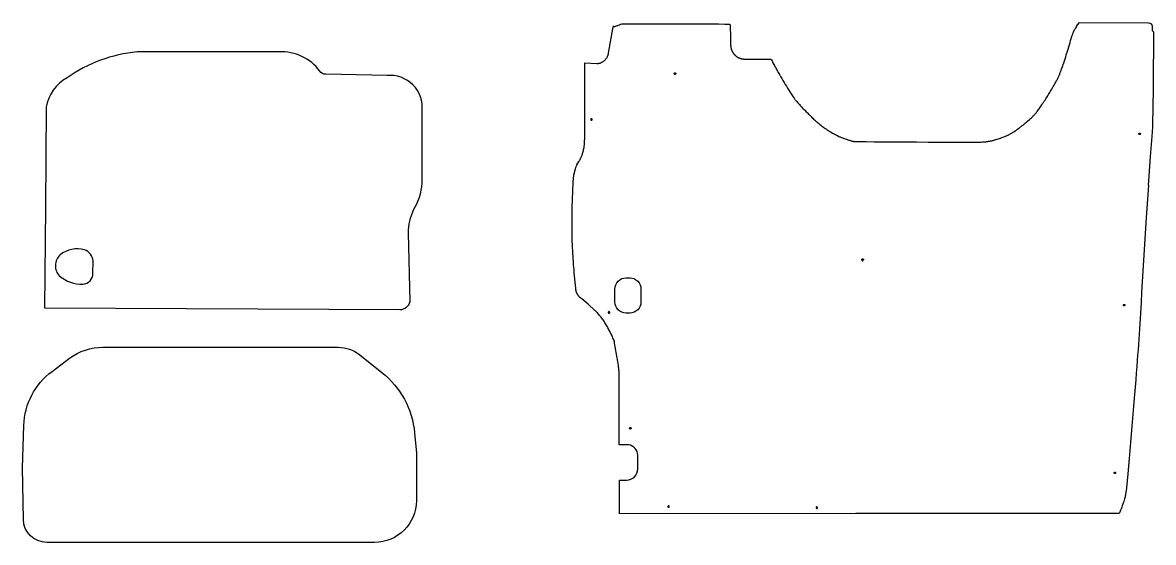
# Model space of a CAD drawing. Extents: x 5801 to 10830, y -233 to 5920.
# Drawn here: x 5801 to 8838, y -233 to 1163 of the extents above; entities that cross this region are included whole.
import ezdxf

# ---------------------------------------------------------------- set-up
doc = ezdxf.new("R2010")
doc.units = 0
doc.layers.add('Default_Layer', color=1, linetype='CONTINUOUS')

msp = doc.modelspace()

# ---------------------------------------------------------------- linework, layer by layer
at = {"layer": 'Default_Layer'}
for points in [[(7386.6, 1151.8), (7388.1, 1152.1), (7389.3, 1152.4), (7390.5, 1152.7), (7391.6, 1153), (7392.7, 1153.3), (7393.9, 1153.7), (7396.1, 1154.5), (7398.3, 1155.3), (7399.5, 1155.7), (7400.8, 1156.3), (7403.8, 1157.5), (7406.9, 1158.8), (7410, 1160), (7454.1, 1159.9), (7503.6, 1159.8), (7604.9, 1159.6), (7649.9, 1159.5), (7669.5, 1159.5), (7686.6, 1159.4), (7700.7, 1159.3), (7700.7, 1159.3), (7701, 1154.1), (7701.3, 1148.2), (7701.6, 1140.7), (7701.8, 1136.5), (7701.9, 1132), (7702.1, 1127.3), (7702.2, 1122.5), (7702.4, 1117.6), (7702.5, 1112.6), (7702.5, 1107.7), (7702.5, 1102.8), (7702.6, 1101.8), (7702.6, 1100.8), (7702.6, 1099.9), (7702.7, 1098.9), (7702.8, 1098), (7703, 1097.1), (7703.1, 1096.1), (7703.3, 1095.2), (7703.5, 1094.3), (7703.7, 1093.4), (7704, 1092.5), (7704.2, 1091.6), (7704.5, 1090.8), (7704.8, 1089.9), (7705.1, 1089), (7705.5, 1088.2), (7705.9, 1087.4), (7706.2, 1086.5), (7706.6, 1085.7), (7707.1, 1084.9), (7707.5, 1084.1), (7708, 1083.4), (7708.4, 1082.6), (7708.9, 1081.8), (7709.5, 1081.1), (7710, 1080.4), (7710.5, 1079.7), (7711.1, 1079), (7711.7, 1078.3), (7712.3, 1077.6), (7712.9, 1076.9), (7713.5, 1076.3), (7714.2, 1075.7), (7714.8, 1075.1), (7715.5, 1074.5), (7716.2, 1073.9), (7716.9, 1073.3), (7717.6, 1072.8), (7718.3, 1072.2), (7719.1, 1071.7), (7719.8, 1071.2), (7720.6, 1070.8), (7721.4, 1070.3), (7722.2, 1069.9), (7723, 1069.4), (7723.8, 1069), (7724.6, 1068.6), (7725.4, 1068.3), (7726.3, 1067.9), (7727.1, 1067.6), (7728, 1067.3), (7728.9, 1067), (7729.8, 1066.7), (7730.7, 1066.5), (7731.6, 1066.3), (7732.5, 1066.1), (7733.4, 1065.9), (7734.3, 1065.7), (7735.3, 1065.6), (7736.2, 1065.5), (7737.2, 1065.4), (7738.1, 1065.3), (7739.1, 1065.3), (7740, 1065.3), (7762.3, 1065.1), (7781.6, 1064.9), (7798, 1064.8), (7811.7, 1064.7), (7812.4, 1063.3), (7813.7, 1060.7), (7816.2, 1055.6), (7818.7, 1050.6), (7820, 1048.1), (7821.3, 1045.6), (7822.5, 1043.1), (7823.9, 1040.6), (7825.3, 1038), (7826.8, 1035.3), (7828.3, 1032.5), (7830, 1029.6), (7833.3, 1023.9), (7836.5, 1018.3), (7839.6, 1013), (7842.7, 1007.7), (7845.8, 1002.5), (7849, 997.3), (7852.1, 992.2), (7855.3, 987.1), (7858.5, 982.1), (7861.8, 977), (7863.4, 974.5), (7865.1, 971.9), (7866.8, 969.2), (7868.5, 966.6), (7870.3, 963.9), (7872.1, 961.3), (7873, 960), (7874, 958.7), (7874.9, 957.4), (7875.9, 956.2), (7876.9, 954.9), (7877.9, 953.6), (7879, 952.3), (7880.1, 951), (7882.4, 948.3), (7884.8, 945.6), (7887.2, 943), (7889.5, 940.4), (7893.7, 935.9), (7895.7, 933.8), (7897.6, 931.8), (7899.6, 929.7), (7901.6, 927.7), (7905.6, 923.7), (7907.6, 921.7), (7909.6, 919.7), (7911.8, 917.5), (7914.1, 915.2), (7918.6, 910.7), (7920.9, 908.4), (7923.1, 906.2), (7925.2, 904.2), (7927.4, 902.2), (7929.5, 900.3), (7931.6, 898.4), (7933.7, 896.5), (7935.9, 894.7), (7938, 892.8), (7940.2, 891), (7942.4, 889.3), (7944.7, 887.5), (7946.9, 885.8), (7949.2, 884.1), (7951.5, 882.5), (7953.9, 880.8), (7956.2, 879.2), (7958.6, 877.6), (7961, 876.1), (7963.4, 874.5), (7966.1, 872.9), (7969.2, 870.9), (7972.7, 868.8), (7976.3, 866.7), (7979.8, 864.6), (7981.6, 863.6), (7983.3, 862.7), (7984.9, 861.8), (7986.4, 861), (7987.8, 860.3), (7989.1, 859.7), (7993.4, 857.7), (7995.2, 856.9), (7996.9, 856.1), (7998.7, 855.4), (8000.5, 854.7), (8002.5, 854), (8004.8, 853.2), (8005.8, 852.8), (8007.1, 852.4), (8010.1, 851.3), (8013.7, 849.9), (8015.6, 849.2), (8017.6, 848.5), (8019.7, 847.8), (8021.7, 847.1), (8023.8, 846.4), (8025.8, 845.8), (8027.7, 845.3), (8028.6, 845.1), (8029.5, 844.9), (8030.4, 844.7), (8031.3, 844.5), (8032.1, 844.4), (8032.8, 844.2), (8033.4, 844.2), (8034.5, 844.2), (8037.8, 844.1), (8042.8, 844), (8049.3, 843.8), (8057.1, 843.7), (8066.2, 843.6), (8087.8, 843.4), (8113, 843.2), (8141, 843), (8170.9, 842.8), (8201.7, 842.7), (8232.5, 842.5), (8262.4, 842.4), (8290.5, 842.2), (8315.9, 842.1), (8337.6, 842.1), (8354.8, 842.1), (8366.5, 842.1), (8370, 842.1), (8371.8, 842.2), (8375.3, 842.3), (8378.9, 842.6), (8382.5, 842.9), (8384.3, 843.1), (8386.1, 843.2), (8387.9, 843.4), (8389.7, 843.7), (8391.4, 843.9), (8393.2, 844.2), (8395, 844.4), (8396.7, 844.7), (8398.5, 845), (8400.2, 845.4), (8402, 845.7), (8403.7, 846.1), (8405.5, 846.6), (8407.2, 847), (8409, 847.5), (8410.8, 848), (8412.6, 848.5), (8414.3, 849), (8417.8, 850.1), (8421.1, 851.1), (8424.3, 852.2), (8427.4, 853.3), (8430.4, 854.3), (8433.3, 855.3), (8436.3, 856.4), (8439.2, 857.5), (8440.7, 858.1), (8442.2, 858.7), (8443.6, 859.3), (8445.1, 860), (8446.5, 860.6), (8447.9, 861.3), (8449.3, 862), (8450.7, 862.7), (8452.1, 863.4), (8453.6, 864.3), (8455.1, 865.2), (8456.7, 866.1), (8458.3, 867.1), (8460, 868.1), (8461.6, 869.2), (8463.3, 870.3), (8466.6, 872.5), (8470, 874.8), (8473.2, 877.2), (8476.4, 879.4), (8477.9, 880.5), (8479.4, 881.7), (8480.9, 882.9), (8482.5, 884.1), (8485.5, 886.5), (8488.5, 888.9), (8491.4, 891.4), (8494.3, 893.8), (8497.1, 896.2), (8499.7, 898.5), (8504.9, 903.1), (8507.6, 905.5), (8510.2, 907.8), (8512.7, 910.2), (8513.9, 911.4), (8515.1, 912.6), (8516.3, 913.8), (8517.4, 914.9), (8518.5, 916.1), (8519.6, 917.3), (8520.6, 918.4), (8521.6, 919.6), (8522.5, 920.8), (8523.5, 922), (8524.4, 923.2), (8525.3, 924.5), (8527.1, 926.9), (8528.9, 929.5), (8530.6, 932), (8532.4, 934.5), (8534.2, 937), (8538.1, 942.5), (8540.3, 945.6), (8542.6, 948.7), (8544.8, 951.9), (8547, 955.1), (8549.1, 958.2), (8551, 961.2), (8552.8, 964), (8554.6, 966.9), (8556.4, 969.9), (8558.1, 972.8), (8559.8, 975.7), (8561.5, 978.7), (8564.9, 984.6), (8566.7, 987.8), (8568.8, 991.3), (8571, 995.2), (8573.3, 999.2), (8575.6, 1003.4), (8576.8, 1005.5), (8577.9, 1007.5), (8579, 1009.6), (8580, 1011.6), (8581, 1013.6), (8582, 1015.5), (8582.8, 1017.4), (8583.7, 1019.3), (8584.5, 1021.3), (8585.3, 1023.2), (8586.1, 1025.1), (8586.9, 1027.1), (8587.7, 1029), (8588.4, 1031), (8589.9, 1034.9), (8591.3, 1038.9), (8594.1, 1046.8), (8595.6, 1051), (8597.2, 1055.6), (8598.8, 1060.6), (8600.5, 1065.8), (8602.2, 1071.2), (8603.9, 1076.5), (8607.1, 1086.9), (8608.7, 1092.2), (8610.4, 1097.9), (8612.1, 1103.9), (8613.8, 1109.7), (8615.4, 1115.2), (8616.8, 1120), (8618, 1123.9), (8618.5, 1125.4), (8618.8, 1126.6), (8620.2, 1130.7), (8621, 1132.8), (8621.7, 1134.9), (8622.5, 1136.9), (8622.9, 1137.8), (8623.3, 1138.7), (8623.7, 1139.6), (8624.1, 1140.4), (8624.5, 1141.2), (8624.9, 1141.9), (8626.9, 1145.3), (8629, 1148.6), (8631.5, 1152.7), (8634.1, 1156.8), (8639.5, 1163.2), (8824.3, 1162.9, -0.40666), (8834.3, 1153.1), (8834.6, 1142.2), (8837.7, 1138.2), (8837.6, 1106.2), (8837.6, 1079.1), (8837.5, 1051.9), (8837.4, 1038.4), (8837.4, 1024.8), (8837.3, 1011.3), (8837.2, 997.7), (8837.1, 984.1), (8835.1, 889.3), (8835, 885.9), (8834.9, 884.2), (8834.9, 882.5), (8833.1, 857.2), (8829.4, 803.9), (8825.7, 750.9), (8824, 726.9), (8824, 726.9), (8824.1, 726.9), (8824.1, 726.9), (8824.2, 726.9), (8822.6, 701.6), (8818.7, 640), (8809.6, 495.3), (8807.9, 467.1), (8806.1, 439), (8804.5, 410.8), (8802.8, 382.7), (8801, 354.5), (8800.1, 340.5), (8799.2, 326.4), (8798.3, 312.3), (8797.3, 298.3), (8796.4, 284.2), (8795.4, 270.1), (8794.3, 255.4), (8793, 239.3), (8791.7, 222), (8790.2, 203.6), (8788.6, 184.4), (8787, 164.3), (8783.5, 122.5), (8779.8, 79.2), (8776.1, 35.5), (8772.5, -7.4), (8769.1, -48.5), (8765.6, -86.1), (8765.6, -86.7), (8762.7, -104.4), (8762.6, -105.8), (8762.5, -106.5), (8762.3, -107.2), (8762.1, -108.1), (8761.6, -110), (8760.9, -112.7), (8760, -115.9), (8759, -119.4), (8757.9, -123), (8756.9, -126.4), (8756.4, -127.9), (8755.9, -129.4), (8755, -132.1), (8754, -134.9), (8752.9, -137.7), (8751.8, -140.5), (8749.6, -146.1), (8748.5, -148.9), (8747.5, -151.7), (8746.6, -153.2), (8745.7, -154.6), (8039.1, -155.2), (7404.1, -155.8), (7403.8, -68.3), (7403.8, -65.2), (7423.3, -65.2, 0.414214), (7453.3, -35.2), (7453.3, -0.2, 0.052098), (7452.7, 6, 0.354467), (7423.3, 29.8), (7403.5, 29.8), (7402.7, 227.5), (7402.5, 230), (7402.2, 232.6), (7402, 235.1), (7401.7, 237.6), (7401.4, 240.1), (7401.1, 242.6), (7400.4, 247.7), (7399.6, 252.7), (7398.8, 257.7), (7398, 262.7), (7397.2, 267.7), (7396.3, 272.7), (7395.4, 277.7), (7393.6, 287.7), (7392.7, 292.7), (7391.9, 297.8), (7391, 302.8), (7390.2, 307.8), (7389, 310.6), (7387.8, 313.4), (7386.5, 316.2), (7385.3, 319), (7384, 321.8), (7382.7, 324.5), (7381.4, 327.3), (7380, 330.1), (7378.6, 332.8), (7377.2, 335.6), (7375.8, 338.3), (7374.4, 341), (7372.9, 343.7), (7371.4, 346.4), (7369.8, 349.1), (7368.3, 351.7), (7366.7, 354.3), (7365, 356.9), (7363.4, 359.5), (7361.7, 362.1), (7359.9, 364.6), (7358.1, 367.1), (7356.3, 369.6), (7354.5, 372), (7352.6, 374.4), (7350.6, 376.8), (7348.7, 379.2), (7346.6, 381.5), (7344.6, 383.8), (7342.4, 386), (7341.4, 387.1), (7340.3, 388.2), (7339.2, 389.3), (7338.1, 390.4), (7319.8, 407.2), (7302.8, 421.7), (7301.9, 422.2), (7301, 422.8), (7300.1, 423.4), (7299.3, 424), (7298.4, 424.7), (7297.6, 425.3), (7296.9, 426.1), (7296.1, 426.8), (7295.4, 427.6), (7294.7, 428.4), (7294, 429.2), (7293.3, 430), (7292.7, 430.9), (7292.1, 431.8), (7291.6, 432.7), (7291, 433.6), (7290.5, 434.5), (7290, 435.5), (7289.6, 436.5), (7289.1, 437.4), (7288.8, 438.4), (7288.4, 439.4), (7288.1, 440.4), (7287.8, 441.5), (7287.5, 442.5), (7287.3, 443.5), (7287.1, 444.6), (7286.9, 445.6), (7286.7, 446.6), (7286.6, 447.7), (7286.6, 448.7), (7286.5, 449.8), (7285.8, 457.9), (7285, 466.1), (7283.5, 482.8), (7282.7, 490.9), (7282, 498.9), (7281.3, 506.5), (7280.8, 513.7), (7280.2, 520.9), (7279.7, 528.5), (7279.2, 536.2), (7278.8, 543.9), (7278.4, 551.3), (7278, 558.1), (7277.7, 564.2), (7277.5, 569.4), (7277.3, 574), (7277.2, 578.7), (7277.1, 583.3), (7277, 587.9), (7276.8, 597.2), (7276.7, 606.4), (7276.7, 612.1), (7276.6, 619.3), (7276.6, 636.4), (7276.6, 644.9), (7276.6, 652.6), (7276.7, 658.9), (7276.7, 663.1), (7276.8, 666.1), (7276.9, 669.1), (7277, 672.1), (7277.1, 675.1), (7277.4, 681.1), (7277.7, 687), (7279.7, 735.1), (7279.8, 736.6), (7279.9, 738.1), (7280, 739.5), (7280.1, 741), (7280.2, 742.5), (7280.3, 743.9), (7280.5, 745.4), (7280.7, 746.9), (7280.9, 748.3), (7281.1, 749.8), (7281.3, 751.3), (7281.5, 752.7), (7281.8, 754.2), (7282.1, 755.6), (7282.4, 757.1), (7282.7, 758.5), (7283, 760), (7283.3, 761.4), (7283.7, 762.8), (7284, 764.3), (7284.4, 765.7), (7284.8, 767.1), (7285.2, 768.5), (7285.7, 770), (7286.1, 771.4), (7286.6, 772.8), (7287, 774.2), (7287.5, 775.6), (7288.1, 776.9), (7288.6, 778.3), (7289.1, 779.7), (7289.7, 781.1), (7295.1, 790.2), (7295.8, 791.4), (7296.5, 792.5), (7297.2, 793.6), (7297.9, 794.8), (7298.5, 795.9), (7299.1, 797.1), (7299.7, 798.3), (7300.3, 799.5), (7300.9, 800.7), (7301.4, 802), (7301.9, 803.2), (7302.4, 804.4), (7302.9, 805.7), (7303.4, 807), (7303.8, 808.2), (7304.3, 809.5), (7304.7, 810.8), (7305.1, 812.1), (7305.8, 814.7), (7306.5, 817.3), (7307.2, 819.9), (7307.8, 822.5), (7308.4, 825.1), (7308.9, 827.7), (7309.4, 830.3), (7309.4, 830.3), (7309.7, 836.1), (7310.1, 841.9), (7310.3, 844.8), (7310.4, 847.7), (7310.5, 850.6), (7310.6, 853.5), (7310.7, 856.3), (7310.7, 861.6), (7310.7, 878.8), (7310.7, 903), (7310.7, 932.1), (7310.7, 996.5), (7310.6, 1055.4), (7343.4, 1053.4), (7344.1, 1053.4), (7344.8, 1053.4), (7345.5, 1053.5), (7346.2, 1053.6), (7346.9, 1053.6), (7347.6, 1053.8), (7348.3, 1053.9), (7349, 1054), (7349.7, 1054.2), (7350.3, 1054.3), (7351, 1054.5), (7351.7, 1054.7), (7352.4, 1054.9), (7353, 1055.2), (7353.7, 1055.4), (7354.3, 1055.7), (7355.6, 1056.2), (7356.9, 1056.8), (7358.1, 1057.5), (7359.3, 1058.2), (7360.5, 1059), (7361.6, 1059.8), (7362.7, 1060.7), (7363.8, 1061.6), (7364.8, 1062.5), (7365.8, 1063.5), (7366.8, 1064.5), (7367.7, 1065.6), (7368.6, 1066.7), (7369.4, 1067.8), (7370.2, 1069), (7370.9, 1070.2), (7371.3, 1070.8), (7371.6, 1071.4), (7371.9, 1072.1), (7372.2, 1072.7), (7372.5, 1073.3), (7372.8, 1074), (7373.1, 1074.6), (7373.3, 1075.3), (7373.5, 1075.9), (7373.8, 1076.6), (7374, 1077.3), (7374.1, 1078), (7374.3, 1078.7), (7374.5, 1079.4), (7374.6, 1080.1), (7374.7, 1080.8), (7386.6, 1151.8)], [(6874, 925.9, 0.225377), (6849.4, 995.9, 0.225377), (6779.7, 1021.1), (6615.1, 1024.3, -0.234669), (6599.3, 1032.6, 0.254978), (6489.8, 1084.4), (6108.6, 1084.4, 0.131004), (5920.9, 1015, 0.228384), (5864.2, 935.8), (5862.2, 666.4), (5860.2, 397.1), (6814.5, 392.4, 0.340058), (6841.6, 414.3), (6837.3, 599, -0.105737), (6851, 660, 0.114933), (6874, 731.8), (6874, 925.9)], [(5990.6, 523.3, 0.276506), (5967.3, 553, 0.243649), (5902.3, 539.7, 0.418819), (5900.3, 482.5, 0.180504), (5963.1, 460.9, 0.392798), (5990.1, 489.7), (5990.6, 523.3)], [(7431.6, 477.9, -0.414214), (7461.6, 447.9), (7461.6, 412.9, -0.414214), (7431.6, 382.9), (7421.6, 382.9, -0.414214), (7391.6, 412.9), (7391.6, 447.9, -0.414214), (7421.6, 477.9), (7431.6, 477.9)], [(6746.2, -232.6), (5865.8, -232.6, -0.409827), (5803.3, -171), (5801.2, -32.6), (5804.5, 81.4, -0.229414), (5880.2, 226.7), (5927.3, 261.8, -0.161248), (6016.9, 291.4), (6648.8, 291.4, -0.169918), (6706.5, 271.2), (6765.8, 223.9, -0.202829), (6853.9, 61.6), (6859.2, 7.4), (6858.7, -120.6, -0.412994), (6746.2, -232.6)]]:
    msp.add_lwpolyline(points, format="xyb", close=True, dxfattribs=at)
msp.add_lwpolyline([(7387.1, 1154.9), (7386.6, 1151.8)], dxfattribs=at)
for points in [[(7551, 1026.1), (7551, 1026.3), (7551.1, 1026.5), (7551.1, 1026.7), (7551.2, 1026.9), (7551.3, 1027), (7551.4, 1027.2), (7551.5, 1027.4), (7551.6, 1027.5), (7551.8, 1027.6), (7551.9, 1027.8), (7552.1, 1027.9), (7552.3, 1027.9), (7552.4, 1028), (7552.6, 1028.1), (7552.8, 1028.1), (7553, 1028.1), (7553.2, 1028.1), (7553.4, 1028.1), (7553.6, 1028), (7553.8, 1027.9), (7554, 1027.9), (7554.1, 1027.8), (7554.3, 1027.6), (7554.4, 1027.5), (7554.6, 1027.4), (7554.7, 1027.2), (7554.8, 1027), (7554.9, 1026.9), (7554.9, 1026.7), (7555, 1026.5), (7555, 1026.3), (7555, 1026.1), (7555, 1025.9), (7555, 1025.7), (7554.9, 1025.5), (7554.9, 1025.3), (7554.8, 1025.1), (7554.7, 1025), (7554.6, 1024.8), (7554.4, 1024.7), (7554.3, 1024.5), (7554.1, 1024.4), (7554, 1024.3), (7553.8, 1024.2), (7553.6, 1024.2), (7553.4, 1024.1), (7553.2, 1024.1), (7553, 1024.1), (7552.8, 1024.1), (7552.6, 1024.1), (7552.4, 1024.2), (7552.3, 1024.2), (7552.1, 1024.3), (7551.9, 1024.4), (7551.8, 1024.5), (7551.6, 1024.7), (7551.5, 1024.8), (7551.4, 1025), (7551.3, 1025.1), (7551.2, 1025.3), (7551.1, 1025.5), (7551.1, 1025.7), (7551, 1025.9), (7551, 1026.1)], [(7326.7, 903), (7326.7, 902.8), (7326.8, 902.6), (7326.8, 902.4), (7326.9, 902.2), (7327, 902.1), (7327.1, 901.9), (7327.2, 901.7), (7327.3, 901.6), (7327.4, 901.5), (7327.6, 901.4), (7327.8, 901.3), (7327.9, 901.2), (7328.1, 901.1), (7328.3, 901.1), (7328.5, 901), (7328.7, 901), (7328.9, 901), (7329.1, 901.1), (7329.3, 901.1), (7329.5, 901.2), (7329.7, 901.3), (7329.8, 901.4), (7330, 901.5), (7330.1, 901.6), (7330.3, 901.7), (7330.4, 901.9), (7330.5, 902.1), (7330.6, 902.2), (7330.6, 902.4), (7330.7, 902.6), (7330.7, 902.8), (7330.7, 903), (7330.7, 903.2), (7330.7, 903.4), (7330.6, 903.6), (7330.6, 903.8), (7330.5, 904), (7330.4, 904.1), (7330.3, 904.3), (7330.1, 904.4), (7330, 904.6), (7329.8, 904.7), (7329.7, 904.8), (7329.5, 904.9), (7329.3, 904.9), (7329.1, 905), (7328.9, 905), (7328.7, 905), (7328.5, 905), (7328.3, 905), (7328.1, 904.9), (7327.9, 904.9), (7327.8, 904.8), (7327.6, 904.7), (7327.4, 904.6), (7327.3, 904.4), (7327.2, 904.3), (7327.1, 904.1), (7327, 904), (7326.9, 903.8), (7326.8, 903.6), (7326.8, 903.4), (7326.7, 903.2), (7326.7, 903)], [(8798.8, 864.7), (8798.8, 864.9), (8798.8, 865.1), (8798.9, 865.3), (8799, 865.5), (8799, 865.7), (8799.1, 865.8), (8799.3, 866), (8799.4, 866.1), (8799.5, 866.3), (8799.7, 866.4), (8799.8, 866.5), (8800, 866.6), (8800.2, 866.6), (8800.4, 866.7), (8800.6, 866.7), (8800.8, 866.7), (8801, 866.7), (8801.2, 866.7), (8801.4, 866.6), (8801.6, 866.6), (8801.7, 866.5), (8801.9, 866.4), (8802.1, 866.3), (8802.2, 866.1), (8802.3, 866), (8802.5, 865.8), (8802.6, 865.7), (8802.6, 865.5), (8802.7, 865.3), (8802.8, 865.1), (8802.8, 864.9), (8802.8, 864.7), (8802.8, 864.5), (8802.8, 864.3), (8802.7, 864.1), (8802.6, 863.9), (8802.6, 863.8), (8802.5, 863.6), (8802.3, 863.4), (8802.2, 863.3), (8802.1, 863.2), (8801.9, 863.1), (8801.7, 863), (8801.6, 862.9), (8801.4, 862.8), (8801.2, 862.8), (8801, 862.7), (8800.8, 862.7), (8800.6, 862.7), (8800.4, 862.8), (8800.2, 862.8), (8800, 862.9), (8799.8, 863), (8799.7, 863.1), (8799.5, 863.2), (8799.4, 863.3), (8799.3, 863.4), (8799.1, 863.6), (8799, 863.8), (8799, 863.9), (8798.9, 864.1), (8798.8, 864.3), (8798.8, 864.5), (8798.8, 864.7)], [(8054.7, 525.6), (8054.7, 525.4), (8054.7, 525.2), (8054.8, 525), (8054.8, 524.8), (8054.9, 524.7), (8055, 524.5), (8055.1, 524.4), (8055.3, 524.2), (8055.4, 524.1), (8055.6, 524), (8055.7, 523.9), (8055.9, 523.8), (8056.1, 523.7), (8056.3, 523.7), (8056.5, 523.6), (8056.7, 523.6), (8056.9, 523.6), (8057.1, 523.7), (8057.3, 523.7), (8057.5, 523.8), (8057.6, 523.9), (8057.8, 524), (8058, 524.1), (8058.1, 524.2), (8058.2, 524.4), (8058.3, 524.5), (8058.4, 524.7), (8058.5, 524.8), (8058.6, 525), (8058.6, 525.2), (8058.7, 525.4), (8058.7, 525.6), (8058.7, 525.8), (8058.6, 526), (8058.6, 526.2), (8058.5, 526.4), (8058.4, 526.6), (8058.3, 526.7), (8058.2, 526.9), (8058.1, 527), (8058, 527.2), (8057.8, 527.3), (8057.6, 527.4), (8057.5, 527.5), (8057.3, 527.5), (8057.1, 527.6), (8056.9, 527.6), (8056.7, 527.6), (8056.5, 527.6), (8056.3, 527.6), (8056.1, 527.5), (8055.9, 527.5), (8055.7, 527.4), (8055.6, 527.3), (8055.4, 527.2), (8055.3, 527), (8055.1, 526.9), (8055, 526.7), (8054.9, 526.6), (8054.8, 526.4), (8054.8, 526.2), (8054.7, 526), (8054.7, 525.8), (8054.7, 525.6)], [(8055, 526.7), (8055, 526.9), (8055.1, 527.1), (8055.1, 527.3), (8055.2, 527.5), (8055.3, 527.7), (8055.4, 527.9), (8055.5, 528), (8055.6, 528.2), (8055.8, 528.3), (8055.9, 528.4), (8056.1, 528.5), (8056.3, 528.6), (8056.4, 528.7), (8056.6, 528.7), (8056.8, 528.7), (8057, 528.7), (8057.2, 528.7), (8057.4, 528.7), (8057.6, 528.7), (8057.8, 528.6), (8058, 528.5), (8058.1, 528.4), (8058.3, 528.3), (8058.4, 528.2), (8058.6, 528), (8058.7, 527.9), (8058.8, 527.7), (8058.9, 527.5), (8058.9, 527.3), (8059, 527.1), (8059, 526.9), (8059, 526.7), (8059, 526.5), (8059, 526.3), (8058.9, 526.1), (8058.9, 526), (8058.8, 525.8), (8058.7, 525.6), (8058.6, 525.5), (8058.4, 525.3), (8058.3, 525.2), (8058.1, 525.1), (8058, 525), (8057.8, 524.9), (8057.6, 524.8), (8057.4, 524.8), (8057.2, 524.8), (8057, 524.7), (8056.8, 524.8), (8056.6, 524.8), (8056.4, 524.8), (8056.3, 524.9), (8056.1, 525), (8055.9, 525.1), (8055.8, 525.2), (8055.6, 525.3), (8055.5, 525.5), (8055.4, 525.6), (8055.3, 525.8), (8055.2, 526), (8055.1, 526.1), (8055.1, 526.3), (8055, 526.5), (8055, 526.7)], [(8757.1, 404.6), (8757.1, 404.8), (8757.1, 405), (8757.2, 405.2), (8757.2, 405.4), (8757.3, 405.6), (8757.4, 405.8), (8757.5, 405.9), (8757.6, 406.1), (8757.8, 406.2), (8757.9, 406.3), (8758.1, 406.4), (8758.3, 406.5), (8758.5, 406.5), (8758.7, 406.6), (8758.9, 406.6), (8759.1, 406.6), (8759.3, 406.6), (8759.5, 406.6), (8759.7, 406.5), (8759.8, 406.5), (8760, 406.4), (8760.2, 406.3), (8760.3, 406.2), (8760.5, 406.1), (8760.6, 405.9), (8760.7, 405.8), (8760.8, 405.6), (8760.9, 405.4), (8761, 405.2), (8761, 405), (8761.1, 404.8), (8761.1, 404.6), (8761.1, 404.4), (8761, 404.2), (8761, 404), (8760.9, 403.9), (8760.8, 403.7), (8760.7, 403.5), (8760.6, 403.4), (8760.5, 403.2), (8760.3, 403.1), (8760.2, 403), (8760, 402.9), (8759.8, 402.8), (8759.7, 402.7), (8759.5, 402.7), (8759.3, 402.6), (8759.1, 402.6), (8758.9, 402.6), (8758.7, 402.7), (8758.5, 402.7), (8758.3, 402.8), (8758.1, 402.9), (8757.9, 403), (8757.8, 403.1), (8757.6, 403.2), (8757.5, 403.4), (8757.4, 403.5), (8757.3, 403.7), (8757.2, 403.9), (8757.2, 404), (8757.1, 404.2), (8757.1, 404.4), (8757.1, 404.6)], [(7373.8, 385), (7373.8, 384.8), (7373.8, 384.6), (7373.9, 384.4), (7374, 384.2), (7374, 384.1), (7374.1, 383.9), (7374.3, 383.7), (7374.4, 383.6), (7374.5, 383.5), (7374.7, 383.3), (7374.8, 383.2), (7375, 383.2), (7375.2, 383.1), (7375.4, 383), (7375.6, 383), (7375.8, 383), (7376, 383), (7376.2, 383), (7376.4, 383.1), (7376.6, 383.2), (7376.8, 383.2), (7376.9, 383.3), (7377.1, 383.5), (7377.2, 383.6), (7377.3, 383.7), (7377.5, 383.9), (7377.6, 384.1), (7377.6, 384.2), (7377.7, 384.4), (7377.8, 384.6), (7377.8, 384.8), (7377.8, 385), (7377.8, 385.2), (7377.8, 385.4), (7377.7, 385.6), (7377.6, 385.8), (7377.6, 386), (7377.5, 386.1), (7377.3, 386.3), (7377.2, 386.4), (7377.1, 386.5), (7376.9, 386.7), (7376.8, 386.8), (7376.6, 386.8), (7376.4, 386.9), (7376.2, 387), (7376, 387), (7375.8, 387), (7375.6, 387), (7375.4, 387), (7375.2, 386.9), (7375, 386.8), (7374.8, 386.8), (7374.7, 386.7), (7374.5, 386.5), (7374.4, 386.4), (7374.3, 386.3), (7374.1, 386.1), (7374, 386), (7374, 385.8), (7373.9, 385.6), (7373.8, 385.4), (7373.8, 385.2), (7373.8, 385)], [(7431.2, 73.7), (7431.2, 73.9), (7431.2, 74.1), (7431.3, 74.3), (7431.3, 74.5), (7431.4, 74.7), (7431.5, 74.9), (7431.6, 75), (7431.8, 75.2), (7431.9, 75.3), (7432, 75.4), (7432.2, 75.5), (7432.4, 75.6), (7432.6, 75.7), (7432.8, 75.7), (7433, 75.7), (7433.2, 75.7), (7433.4, 75.7), (7433.6, 75.7), (7433.8, 75.7), (7433.9, 75.6), (7434.1, 75.5), (7434.3, 75.4), (7434.4, 75.3), (7434.6, 75.2), (7434.7, 75), (7434.8, 74.9), (7434.9, 74.7), (7435, 74.5), (7435.1, 74.3), (7435.1, 74.1), (7435.2, 73.9), (7435.2, 73.7), (7435.2, 73.5), (7435.1, 73.3), (7435.1, 73.1), (7435, 73), (7434.9, 72.8), (7434.8, 72.6), (7434.7, 72.5), (7434.6, 72.3), (7434.4, 72.2), (7434.3, 72.1), (7434.1, 72), (7433.9, 71.9), (7433.8, 71.8), (7433.6, 71.8), (7433.4, 71.8), (7433.2, 71.7), (7433, 71.8), (7432.8, 71.8), (7432.6, 71.8), (7432.4, 71.9), (7432.2, 72), (7432, 72.1), (7431.9, 72.2), (7431.8, 72.3), (7431.6, 72.5), (7431.5, 72.6), (7431.4, 72.8), (7431.3, 73), (7431.3, 73.1), (7431.2, 73.3), (7431.2, 73.5), (7431.2, 73.7)], [(8732.5, -45.8), (8732.5, -45.6), (8732.5, -45.4), (8732.6, -45.2), (8732.7, -45), (8732.7, -44.8), (8732.8, -44.7), (8733, -44.5), (8733.1, -44.4), (8733.2, -44.2), (8733.4, -44.1), (8733.5, -44), (8733.7, -43.9), (8733.9, -43.9), (8734.1, -43.8), (8734.3, -43.8), (8734.5, -43.8), (8734.7, -43.8), (8734.9, -43.8), (8735.1, -43.9), (8735.3, -43.9), (8735.4, -44), (8735.6, -44.1), (8735.8, -44.2), (8735.9, -44.4), (8736, -44.5), (8736.2, -44.7), (8736.3, -44.8), (8736.3, -45), (8736.4, -45.2), (8736.5, -45.4), (8736.5, -45.6), (8736.5, -45.8), (8736.5, -46), (8736.5, -46.2), (8736.4, -46.4), (8736.3, -46.6), (8736.3, -46.7), (8736.2, -46.9), (8736, -47.1), (8735.9, -47.2), (8735.8, -47.3), (8735.6, -47.4), (8735.4, -47.5), (8735.3, -47.6), (8735.1, -47.7), (8734.9, -47.7), (8734.7, -47.8), (8734.5, -47.8), (8734.3, -47.8), (8734.1, -47.7), (8733.9, -47.7), (8733.7, -47.6), (8733.5, -47.5), (8733.4, -47.4), (8733.2, -47.3), (8733.1, -47.2), (8733, -47.1), (8732.8, -46.9), (8732.7, -46.7), (8732.7, -46.6), (8732.6, -46.4), (8732.5, -46.2), (8732.5, -46), (8732.5, -45.8)], [(7533.7, -136.5), (7533.7, -136.7), (7533.8, -136.9), (7533.8, -137.1), (7533.9, -137.3), (7534, -137.4), (7534.1, -137.6), (7534.2, -137.8), (7534.3, -137.9), (7534.4, -138), (7534.6, -138.1), (7534.8, -138.2), (7534.9, -138.3), (7535.1, -138.4), (7535.3, -138.4), (7535.5, -138.5), (7535.7, -138.5), (7535.9, -138.5), (7536.1, -138.4), (7536.3, -138.4), (7536.5, -138.3), (7536.7, -138.2), (7536.8, -138.1), (7537, -138), (7537.1, -137.9), (7537.3, -137.8), (7537.4, -137.6), (7537.5, -137.4), (7537.6, -137.3), (7537.6, -137.1), (7537.7, -136.9), (7537.7, -136.7), (7537.7, -136.5), (7537.7, -136.3), (7537.7, -136.1), (7537.6, -135.9), (7537.6, -135.7), (7537.5, -135.5), (7537.4, -135.4), (7537.3, -135.2), (7537.1, -135.1), (7537, -134.9), (7536.8, -134.8), (7536.7, -134.7), (7536.5, -134.6), (7536.3, -134.6), (7536.1, -134.5), (7535.9, -134.5), (7535.7, -134.5), (7535.5, -134.5), (7535.3, -134.5), (7535.1, -134.6), (7534.9, -134.6), (7534.8, -134.7), (7534.6, -134.8), (7534.4, -134.9), (7534.3, -135.1), (7534.2, -135.2), (7534.1, -135.4), (7534, -135.5), (7533.9, -135.7), (7533.8, -135.9), (7533.8, -136.1), (7533.7, -136.3), (7533.7, -136.5)], [(7931.7, -139.5), (7931.7, -139.7), (7931.7, -139.9), (7931.8, -140.1), (7931.8, -140.3), (7931.9, -140.4), (7932, -140.6), (7932.1, -140.8), (7932.3, -140.9), (7932.4, -141), (7932.6, -141.1), (7932.7, -141.2), (7932.9, -141.3), (7933.1, -141.4), (7933.3, -141.4), (7933.5, -141.5), (7933.7, -141.5), (7933.9, -141.5), (7934.1, -141.4), (7934.3, -141.4), (7934.5, -141.3), (7934.6, -141.2), (7934.8, -141.1), (7935, -141), (7935.1, -140.9), (7935.2, -140.8), (7935.3, -140.6), (7935.4, -140.4), (7935.5, -140.3), (7935.6, -140.1), (7935.6, -139.9), (7935.7, -139.7), (7935.7, -139.5), (7935.7, -139.3), (7935.6, -139.1), (7935.6, -138.9), (7935.5, -138.7), (7935.4, -138.5), (7935.3, -138.4), (7935.2, -138.2), (7935.1, -138.1), (7935, -137.9), (7934.8, -137.8), (7934.6, -137.7), (7934.5, -137.6), (7934.3, -137.6), (7934.1, -137.5), (7933.9, -137.5), (7933.7, -137.5), (7933.5, -137.5), (7933.3, -137.5), (7933.1, -137.6), (7932.9, -137.6), (7932.7, -137.7), (7932.6, -137.8), (7932.4, -137.9), (7932.3, -138.1), (7932.1, -138.2), (7932, -138.4), (7931.9, -138.5), (7931.8, -138.7), (7931.8, -138.9), (7931.7, -139.1), (7931.7, -139.3), (7931.7, -139.5)]]:
    msp.add_lwpolyline(points, close=True, dxfattribs=at)

doc.saveas('drawing.dxf')
